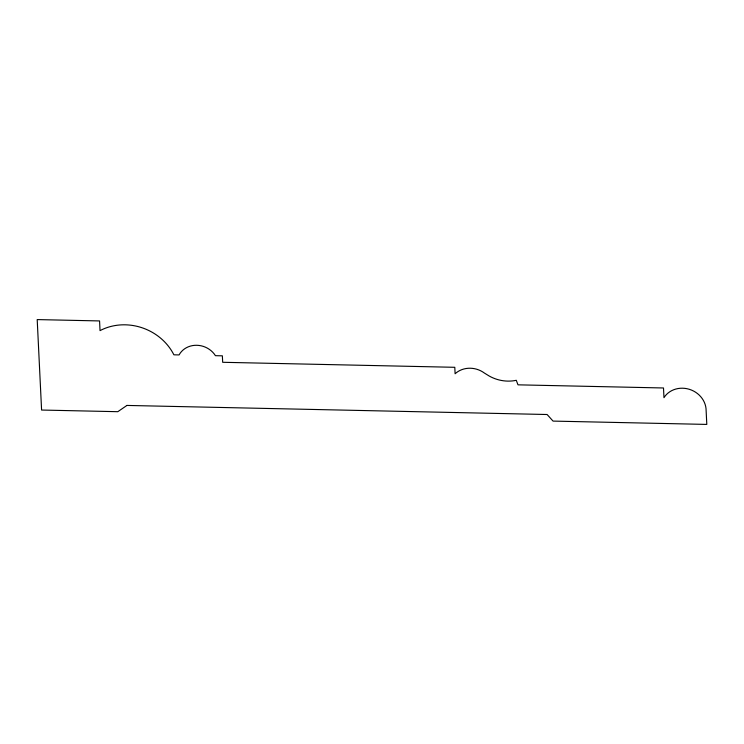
<?xml version="1.0" encoding="UTF-8"?>
<svg xmlns="http://www.w3.org/2000/svg" width="744" height="744" viewBox="0 0 744 744"><rect width="100%" height="100%" fill="white"/><g stroke="black" fill="none" stroke-linecap="round" stroke-linejoin="round"><path stroke-width="1.12" d="M126.926 405.434L117.812 411.692L41.59 410.046L37.2 319.585L99.566 320.934L100.031 330.624A52.08 47.207 22 0 1 173.891 354.814L179.081 354.925A21.027 19.056 22 0 1 196.76 345.281A21.027 19.056 22 0 1 215.435 355.678L222.363 355.827L222.679 362.291L454.798 367.303L455.105 373.767A22.534 20.423 22 0 1 484.437 373.079L489.115 375.971A36.093 32.717 22 0 0 516.289 380.305L517.982 384.834L663.499 387.977L663.974 397.668A22.813 20.674 22 0 1 689.307 389.298A22.813 20.674 22 0 1 706.13 410.614L706.8 424.415L553.052 421.095L547.11 414.51L126.926 405.434"/></g></svg>
